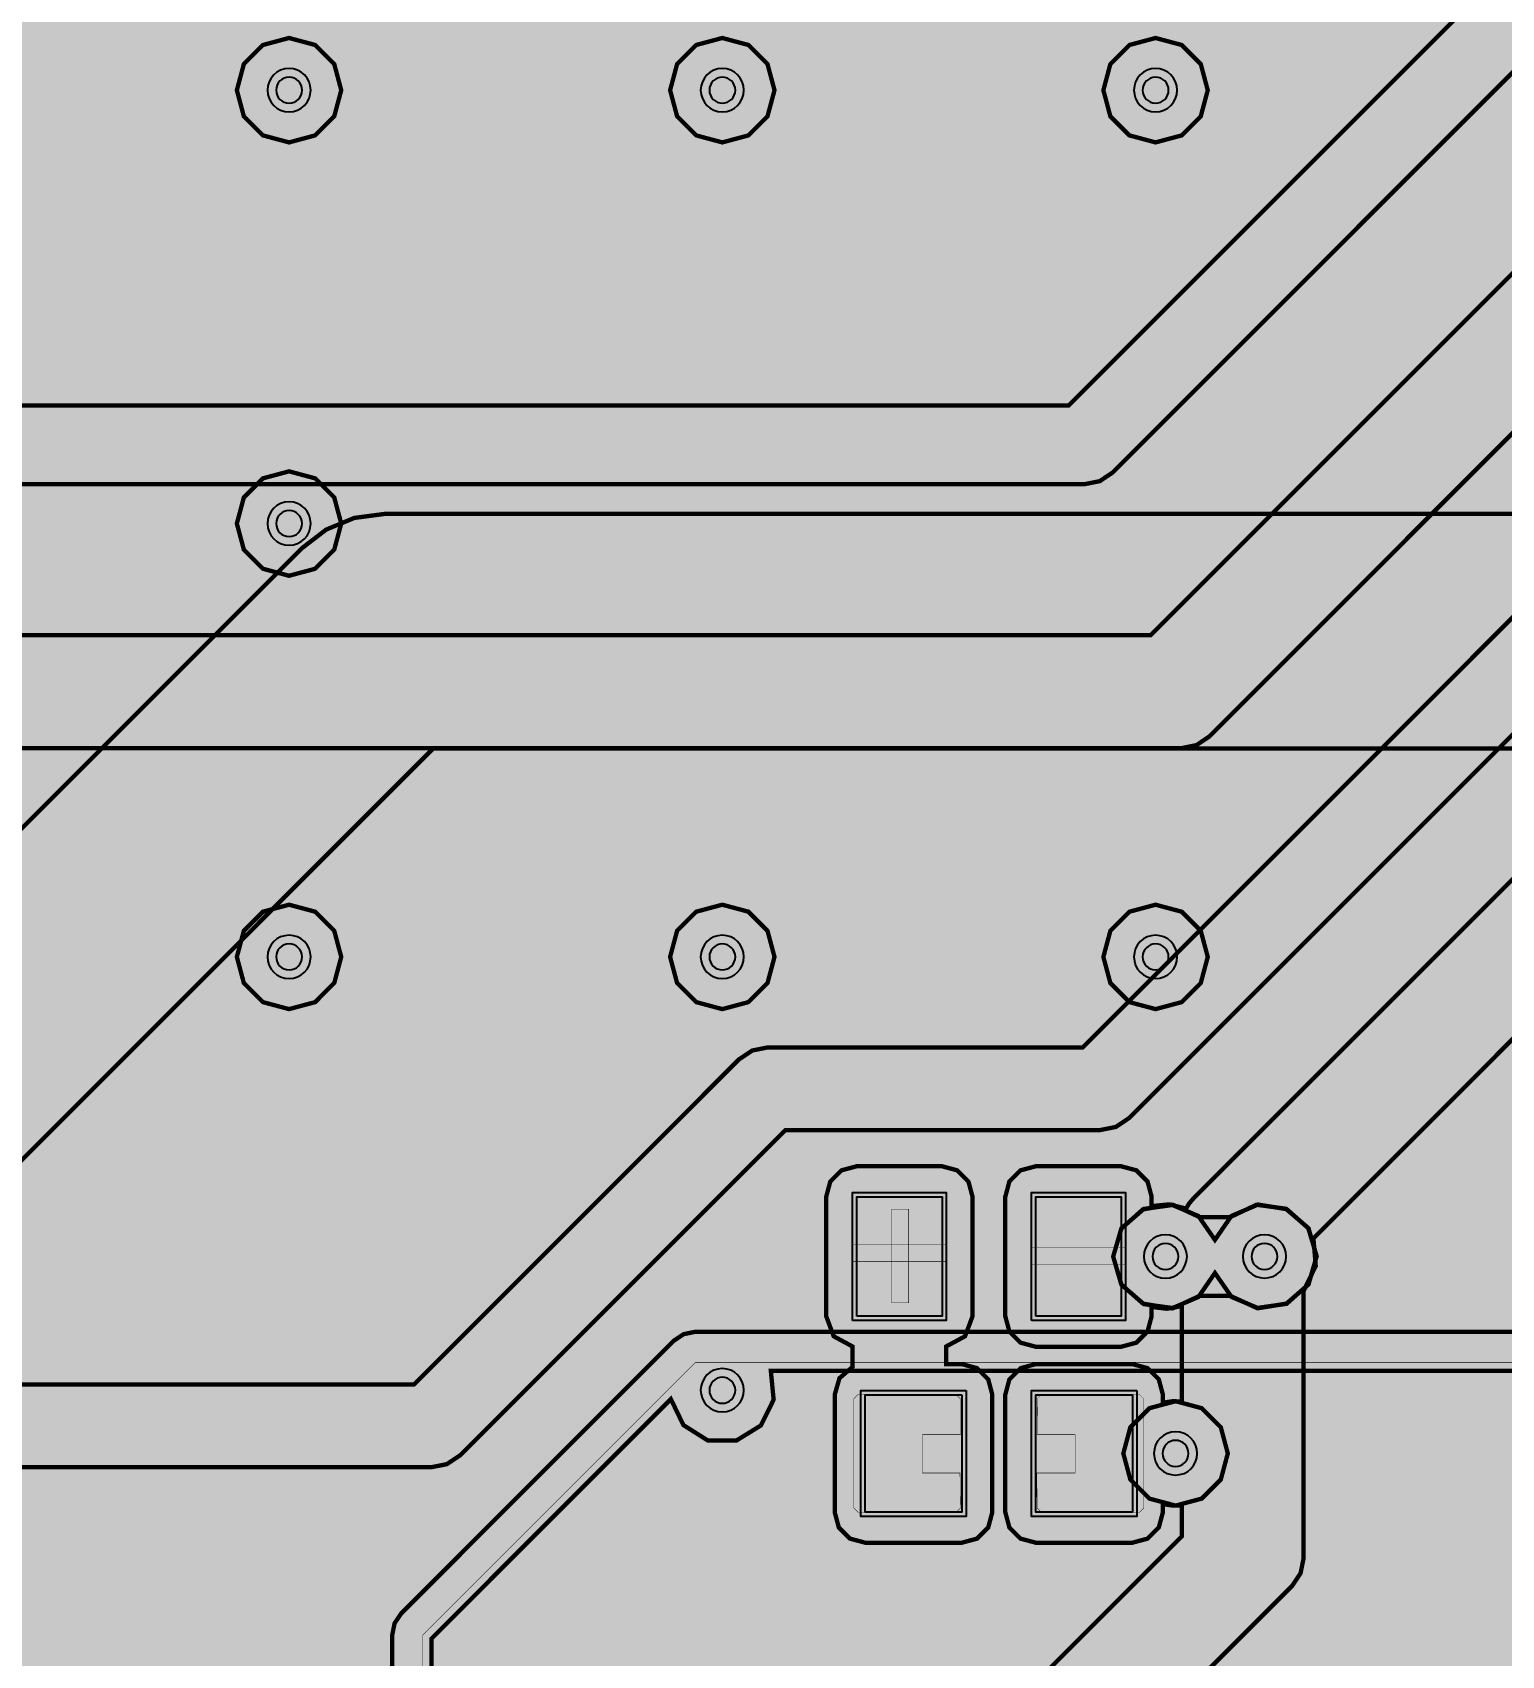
# Model space of a CAD drawing. Header units: millimetres. Extents: x -61 to 56, y -72 to 70.
# Drawn here: x -32.33 to -15.11, y -29.69 to -10.67 of the extents above; entities that cross this region are included whole.
import ezdxf

# ---------------------------------------------------------------- set-up
doc = ezdxf.new("R2010")
doc.units = ezdxf.units.MM
doc.header["$MEASUREMENT"] = 0
for name, color, linetype, true_color in [('02GND', 7, 'Continuous', 0x999966), ('03POWER', 7, 'Continuous', 0x008000), ('Bottom-Layer', 7, 'Continuous', 0x0000ff), ('Document-Layer', 7, 'Continuous', 0xffffff), ('Hole-Layer', 7, 'Continuous', 0x222222), ('Multi-Layer', 7, 'Continuous', 0xc0c0c0), ('Top-Layer', 7, 'Continuous', 0xff0000), ('Top-Paste-Mask-Layer', 7, 'Continuous', 0x808080), ('Top-Silkscreen-Layer', 7, 'Continuous', 0xffcc00), ('Top-Solder-Mask-Layer', 7, 'Continuous', 0x800080)]:
    doc.layers.add(name, color=color, linetype=linetype, true_color=true_color)

msp = doc.modelspace()

# ---------------------------------------------------------------- hatches: boundary and pattern name
at = {"layer": '02GND'}
for points in [[(-49.642, 52.153), (49.642, 52.153), (49.642, -62.142), (-49.642, -62.142)], [(-19.659, -25.015), (-19.564, -25.342), (-19.308, -25.567), (-18.972, -25.622), (-18.659, -25.488), (-18.466, -25.207), (-18.272, -25.487), (-17.958, -25.62), (-17.622, -25.565), (-17.368, -25.339), (-17.273, -25.012), (-17.368, -24.685), (-17.624, -24.459), (-17.96, -24.405), (-18.273, -24.539), (-18.466, -24.819), (-18.66, -24.539), (-18.974, -24.406), (-19.31, -24.461), (-19.564, -24.688)], [(-19.54, -27.322), (-19.458, -27.628), (-19.234, -27.852), (-18.927, -27.934), (-18.621, -27.852), (-18.397, -27.628), (-18.315, -27.322), (-18.397, -27.016), (-18.621, -26.792), (-18.927, -26.71), (-19.234, -26.792), (-19.458, -27.016)]]:
    msp.add_hatch(color=256, dxfattribs=at).paths.add_polyline_path(points)
at = {"layer": '03POWER'}
for points in [[(48.499, -56.042), (48.581, -56.348), (48.806, -56.572), (49.112, -56.654), (49.418, -56.571), (49.642, -56.346), (49.642, -62.142), (44.192, -62.142), (44.393, -61.957), (44.493, -61.703), (44.472, -61.43), (45.189, -61.704), (45.95, -61.804), (46.713, -61.727), (47.438, -61.475), (48.085, -61.064), (48.62, -60.514), (49.014, -59.855), (49.245, -59.123), (49.302, -58.358), (49.18, -57.601), (48.887, -56.892), (48.438, -56.269), (47.858, -55.767), (47.177, -55.412), (46.434, -55.224), (45.666, -55.212), (44.917, -55.378), (44.226, -55.712), (43.631, -56.196), (43.164, -56.805), (42.849, -57.504), (42.704, -58.258), (42.737, -59.024), (42.946, -59.763), (43.32, -60.433), (43.838, -60.999), (-43.362, -60.999), (-43.621, -61.056), (-43.831, -61.218), (-43.953, -61.453), (-43.964, -61.718), (-43.863, -61.963), (-43.667, -62.142), (-49.642, -62.142), (-49.642, -56.582), (-49.433, -56.797), (-49.148, -56.888), (-48.853, -56.832), (-49.162, -57.541), (-49.298, -58.303), (-49.253, -59.075), (-49.03, -59.816), (-48.641, -60.484), (-48.107, -61.044), (-47.458, -61.464), (-46.728, -61.722), (-45.959, -61.803), (-45.192, -61.703), (-44.469, -61.428), (-43.83, -60.992), (-43.31, -60.419), (-42.937, -59.741), (-42.732, -58.995), (-42.707, -58.222), (-42.861, -57.464), (-43.188, -56.763), (-43.668, -56.157), (-44.277, -55.679), (-44.979, -55.356), (-45.738, -55.205), (-46.511, -55.234), (-47.256, -55.443), (-47.932, -55.818), (-48.502, -56.341), (-48.5, -56.309), (-48.499, -56.277), (-48.499, 51.315), (-19.403, 51.315), (-19.629, 51.144), (-19.755, 50.889), (-19.751, 50.604), (-19.619, 50.352), (-19.388, 50.187), (-19.658, 49.977), (-19.773, 49.655), (-19.698, 49.322), (-19.455, 49.081), (-19.684, 48.858), (-19.769, 48.551), (-19.689, 48.242), (-19.463, 48.016), (-19.155, 47.934), (-18.847, 48.018), (-18.624, 48.246), (-18.545, 48.556), (-18.633, 48.863), (-18.864, 49.083), (-18.625, 49.324), (-18.551, 49.655), (-18.665, 49.975), (-18.931, 50.185), (-18.698, 50.349), (-18.565, 50.601), (-18.56, 50.887), (-18.685, 51.143), (-18.912, 51.315), (48.426, 51.315), (48.499, 51.242)], [(22.849, 14.008), (22.931, 13.703), (23.153, 13.479), (23.457, 13.396), (23.763, 13.475), (23.763, -5.557), (23.538, -5.683), (23.384, -5.89), (23.33, -6.142), (23.384, -6.394), (23.538, -6.602), (23.763, -6.727), (23.763, -10.399), (23.491, -10.504), (23.299, -10.723), (23.23, -11.006), (23.299, -11.289), (23.491, -11.508), (23.763, -11.613), (23.763, -18.066), (15.932, -25.896), (-24.557, -25.896), (-24.694, -25.924), (-24.811, -26.001), (-28.007, -29.198), (-28.085, -29.314), (-28.112, -29.451), (-28.112, -54.99), (-28.085, -55.127), (-28.007, -55.243), (-26.976, -56.274), (-26.86, -56.352), (-26.723, -56.379), (9.142, -56.379), (9.279, -56.352), (9.395, -56.274), (10.695, -54.974), (10.772, -54.858), (10.799, -54.721), (10.799, -52.307), (11.028, -52.521), (11.331, -52.594), (11.632, -52.508), (11.85, -52.284), (11.93, -51.982), (11.85, -51.68), (11.632, -51.456), (11.331, -51.37), (11.028, -51.443), (10.799, -51.657), (10.799, -47.227), (10.995, -47.422), (11.255, -47.511), (11.529, -47.477), (11.76, -47.326), (11.901, -47.089), (11.924, -46.815), (12.235, -46.82), (12.508, -46.673), (12.674, -46.41), (12.689, -46.1), (12.55, -45.822), (12.293, -45.648), (11.983, -45.623), (11.701, -45.753), (11.519, -46.004), (11.484, -46.313), (11.224, -46.297), (10.981, -46.391), (10.799, -46.577), (10.799, -42.147), (11.028, -42.361), (11.331, -42.434), (11.632, -42.348), (11.85, -42.124), (11.93, -41.822), (11.85, -41.52), (11.632, -41.296), (11.331, -41.21), (11.028, -41.283), (10.799, -41.497), (10.799, -38.045), (11.003, -37.842), (11.303, -37.861), (11.576, -37.736), (11.756, -37.495), (11.8, -37.198), (21.07, -37.198), (21.334, -37.337), (21.633, -37.334), (21.895, -37.19), (21.992, -37.155), (22.076, -37.093), (32.363, -26.806), (32.441, -26.689), (32.468, -26.552), (32.468, -1.1), (32.789, -1.031), (33.029, -0.805), (33.117, -0.489), (33.029, -0.172), (32.789, 0.054), (32.468, 0.122), (32.468, 3.331), (32.469, 3.354), (32.47, 3.377), (32.469, 3.4), (32.468, 3.422), (32.468, 16.054), (32.441, 16.191), (32.363, 16.308), (30.904, 17.766), (31.094, 18.043), (31.109, 18.378), (30.946, 18.671), (30.652, 18.834), (30.317, 18.817), (30.041, 18.627), (29.934, 18.688), (29.813, 18.709), (26.824, 18.709), (27.107, 18.822), (27.3, 19.057), (27.357, 19.356), (27.262, 19.645), (27.04, 19.853), (26.746, 19.928), (26.451, 19.853), (26.229, 19.645), (26.135, 19.356), (26.191, 19.057), (26.385, 18.822), (26.667, 18.709), (26.105, 18.709), (25.968, 18.682), (25.852, 18.604), (23.868, 16.62), (23.79, 16.504), (23.763, 16.367), (23.763, 14.541), (23.457, 14.62), (23.153, 14.537), (22.931, 14.313)], [(-27.652, -29.493), (-24.845, -26.686), (-24.698, -26.99), (-24.413, -27.17), (-24.076, -27.171), (-23.789, -26.994), (-23.64, -26.692), (-23.673, -26.356), (-14.651, -26.356), (-14.69, -26.649), (-14.588, -26.926), (-14.368, -27.123), (-14.082, -27.194), (-13.795, -27.123), (-13.575, -26.926), (-13.473, -26.649), (-13.513, -26.356), (-4.491, -26.356), (-4.53, -26.649), (-4.428, -26.926), (-4.208, -27.123), (-3.922, -27.194), (-3.635, -27.123), (-3.415, -26.926), (-3.313, -26.649), (-3.353, -26.356), (0.589, -26.356), (0.55, -26.649), (0.652, -26.926), (0.872, -27.123), (1.158, -27.194), (1.445, -27.123), (1.665, -26.926), (1.767, -26.649), (1.727, -26.356), (10.749, -26.356), (10.71, -26.649), (10.812, -26.926), (11.032, -27.123), (11.318, -27.194), (11.605, -27.123), (11.825, -26.926), (11.927, -26.649), (11.887, -26.356), (16.081, -26.356), (16.12, -26.348), (16.153, -26.326), (20.875, -21.604), (21.016, -21.903), (21.292, -22.085), (21.623, -22.097), (21.911, -21.935), (22.073, -21.646), (22.061, -21.316), (21.88, -21.04), (21.581, -20.898), (24.193, -18.286), (24.215, -18.253), (24.223, -18.214), (24.223, -11.485), (24.393, -11.272), (24.454, -11.006), (24.393, -10.74), (24.223, -10.527), (24.223, -6.686), (24.465, -6.461), (24.554, -6.142), (24.465, -5.824), (24.223, -5.598), (24.223, 16.325), (26.147, 18.249), (29.771, 18.249), (29.916, 18.105), (30.08, 17.805), (30.38, 17.64), (32.008, 16.012), (32.008, 14.546), (31.729, 14.664), (31.427, 14.633), (31.177, 14.461), (31.04, 14.19), (30.75, 14.208), (30.484, 14.091), (30.302, 13.864), (30.246, 13.578), (30.327, 13.299), (30.529, 13.089), (30.805, 12.996), (31.092, 13.04), (31.327, 13.213), (31.455, 13.474), (31.743, 13.455), (32.008, 13.571), (32.008, 9.466), (31.696, 9.588), (31.366, 9.526), (31.118, 9.301), (31.026, 8.978), (31.118, 8.656), (31.366, 8.43), (31.696, 8.369), (32.008, 8.49), (32.008, 3.97), (31.732, 3.976), (31.482, 3.86), (31.308, 3.646), (31.245, 3.377), (31.308, 3.108), (31.482, 2.894), (31.732, 2.778), (32.008, 2.783), (32.008, -0.131), (31.922, -0.301), (31.893, -0.489), (31.922, -0.676), (32.008, -0.846), (32.008, -10.854), (31.696, -10.732), (31.366, -10.794), (31.118, -11.019), (31.026, -11.342), (31.118, -11.664), (31.366, -11.89), (31.696, -11.951), (32.008, -11.83), (32.008, -15.934), (31.696, -15.812), (31.366, -15.874), (31.118, -16.099), (31.026, -16.422), (31.118, -16.744), (31.366, -16.97), (31.696, -17.031), (32.008, -16.91), (32.008, -26.094), (31.693, -25.972), (31.361, -26.036), (31.114, -26.267), (31.026, -26.593), (31.125, -26.916), (31.381, -27.137), (22.034, -36.485), (21.822, -36.236), (21.513, -36.131), (21.193, -36.2), (20.955, -36.424), (20.866, -36.738), (11.512, -36.738), (11.263, -36.651), (11, -36.678), (10.773, -36.812), (10.623, -37.03), (10.58, -37.29), (10.649, -37.545), (10.369, -37.825), (10.347, -37.858), (10.34, -37.897), (10.34, -54.679), (9.1, -55.919), (-26.681, -55.919), (-27.652, -54.948)], [(-29.934, -11.342), (-29.852, -11.648), (-29.628, -11.872), (-29.322, -11.954), (-29.016, -11.872), (-28.792, -11.648), (-28.71, -11.342), (-28.792, -11.036), (-29.016, -10.812), (-29.322, -10.73), (-29.628, -10.812), (-29.852, -11.036)], [(-24.854, -11.342), (-24.772, -11.648), (-24.548, -11.872), (-24.242, -11.954), (-23.936, -11.872), (-23.712, -11.648), (-23.63, -11.342), (-23.712, -11.036), (-23.936, -10.812), (-24.242, -10.73), (-24.548, -10.812), (-24.772, -11.036)], [(-19.774, -11.342), (-19.692, -11.648), (-19.468, -11.872), (-19.162, -11.954), (-18.856, -11.872), (-18.632, -11.648), (-18.55, -11.342), (-18.632, -11.036), (-18.856, -10.812), (-19.162, -10.73), (-19.468, -10.812), (-19.692, -11.036)], [(-29.934, -16.422), (-29.852, -16.728), (-29.628, -16.952), (-29.322, -17.034), (-29.016, -16.952), (-28.792, -16.728), (-28.71, -16.422), (-28.792, -16.116), (-29.016, -15.892), (-29.322, -15.81), (-29.628, -15.892), (-29.852, -16.116)], [(-29.934, -21.502), (-29.852, -21.808), (-29.628, -22.032), (-29.322, -22.114), (-29.016, -22.032), (-28.792, -21.808), (-28.71, -21.502), (-28.792, -21.196), (-29.016, -20.972), (-29.322, -20.89), (-29.628, -20.972), (-29.852, -21.196)], [(-24.854, -21.502), (-24.772, -21.808), (-24.548, -22.032), (-24.242, -22.114), (-23.936, -22.032), (-23.712, -21.808), (-23.63, -21.502), (-23.712, -21.196), (-23.936, -20.972), (-24.242, -20.89), (-24.548, -20.972), (-24.772, -21.196)], [(-19.774, -21.502), (-19.692, -21.808), (-19.468, -22.032), (-19.162, -22.114), (-18.856, -22.032), (-18.632, -21.808), (-18.55, -21.502), (-18.632, -21.196), (-18.856, -20.972), (-19.162, -20.89), (-19.468, -20.972), (-19.692, -21.196)], [(-19.659, -25.015), (-19.564, -25.342), (-19.308, -25.567), (-18.972, -25.622), (-18.659, -25.488), (-18.466, -25.207), (-18.272, -25.487), (-17.958, -25.62), (-17.622, -25.565), (-17.368, -25.339), (-17.273, -25.012), (-17.368, -24.685), (-17.624, -24.459), (-17.96, -24.405), (-18.273, -24.539), (-18.466, -24.819), (-18.66, -24.539), (-18.974, -24.406), (-19.31, -24.461), (-19.564, -24.688)]]:
    msp.add_hatch(color=256, dxfattribs=at).paths.add_polyline_path(points)
at = {"layer": 'Bottom-Layer'}
for points in [[(-49.642, -62.142), (-49.642, 52.153), (49.642, 52.153), (49.642, -62.142)], [(-35.586, -23.126), (-40.612, -23.126), (-41.097, -23.042), (-41.581, -23.124), (-42.011, -23.362), (-42.338, -23.729), (-42.524, -24.184), (-42.541, -24.157), (-42.559, -24.132), (-42.441, -23.865), (-42.46, -23.574), (-42.611, -23.325), (-42.861, -23.174), (-43.152, -23.155), (-43.418, -23.273), (-43.685, -23.155), (-43.976, -23.174), (-44.225, -23.325), (-44.376, -23.574), (-44.395, -23.865), (-44.277, -24.132), (-44.39, -24.373), (-44.39, -24.639), (-44.277, -24.88), (-44.395, -25.147), (-44.376, -25.438), (-44.225, -25.687), (-43.976, -25.838), (-43.685, -25.857), (-43.418, -25.739), (-43.152, -25.857), (-42.861, -25.838), (-42.611, -25.687), (-42.46, -25.438), (-42.441, -25.147), (-42.559, -24.88), (-42.54, -24.853), (-42.522, -24.825), (-42.334, -25.277), (-42.007, -25.642), (-41.578, -25.878), (-41.095, -25.958), (-40.612, -25.874), (-35.017, -25.874), (-34.661, -25.827), (-34.33, -25.69), (-34.045, -25.472), (-27.631, -19.058), (28.655, -19.058), (33.989, -24.392), (34.273, -24.61), (34.605, -24.747), (34.96, -24.794), (42.487, -24.794), (42.618, -24.964), (42.823, -25.028), (45.323, -25.028), (45.502, -24.98), (45.633, -24.849), (45.681, -24.67), (45.681, -22.17), (45.633, -21.991), (45.502, -21.86), (45.323, -21.812), (42.823, -21.812), (42.618, -21.876), (42.487, -22.046), (35.53, -22.046), (30.196, -16.712), (29.911, -16.493), (29.58, -16.356), (29.224, -16.309), (-28.2, -16.309), (-28.556, -16.356), (-28.887, -16.493), (-29.172, -16.712)], [(-19.659, -25.014), (-19.561, -25.346), (-19.299, -25.572), (-18.956, -25.619), (-18.642, -25.474), (-18.288, -25.474), (-17.973, -25.618), (-17.631, -25.569), (-17.37, -25.343), (-17.273, -25.01), (-17.372, -24.679), (-17.635, -24.454), (-17.978, -24.407), (-18.291, -24.554), (-18.642, -24.554), (-18.956, -24.409), (-19.299, -24.456), (-19.561, -24.682)], [(-19.54, -27.322), (-19.458, -27.628), (-19.234, -27.852), (-18.927, -27.934), (-18.621, -27.852), (-18.397, -27.628), (-18.315, -27.322), (-18.397, -27.016), (-18.621, -26.792), (-18.927, -26.71), (-19.234, -26.792), (-19.458, -27.016)]]:
    msp.add_hatch(color=256, dxfattribs=at).paths.add_polyline_path(points)
at = {"layer": 'Document-Layer'}
for points in [[(-22.057, -24.458), (-22.057, -25.558), (-22.257, -25.558), (-22.257, -24.458)], [(-22.057, -24.458), (-22.057, -25.558), (-22.257, -25.558), (-22.257, -24.458)], [(-21.61, -25.074), (-22.71, -25.074), (-22.71, -24.874), (-21.61, -24.874)], [(-21.61, -25.074), (-22.71, -25.074), (-22.71, -24.874), (-21.61, -24.874)], [(-20.622, -24.905), (-19.522, -24.905), (-19.522, -25.105), (-20.622, -25.105)], [(-20.622, -24.905), (-19.522, -24.905), (-19.522, -25.105), (-20.622, -25.105)]]:
    msp.add_hatch(color=256, dxfattribs=at).paths.add_polyline_path(points)
at = {"layer": 'Top-Layer'}
for points in [[(-49.642, -62.142), (-49.642, 52.153), (49.642, 52.153), (49.642, -62.142)], [(-4.334, -7.928), (-8.217, -11.81), (-13.109, -11.81), (-13.285, -11.845), (-13.434, -11.945), (-19.218, -17.729), (-40.879, -17.729), (-41.055, -17.764), (-41.204, -17.864), (-42.725, -19.385), (-43.188, -19.292), (-43.651, -19.383), (-44.043, -19.645), (-44.306, -20.037), (-44.398, -20.499), (-44.306, -20.962), (-44.044, -21.354), (-43.652, -21.616), (-43.189, -21.708), (-42.727, -21.616), (-42.335, -21.353), (-42.073, -20.961), (-41.982, -20.498), (-42.075, -20.035), (-40.689, -18.649), (-39.449, -18.649), (-40.185, -19.385), (-40.648, -19.292), (-41.111, -19.383), (-41.503, -19.645), (-41.766, -20.037), (-41.858, -20.499), (-41.766, -20.962), (-41.504, -21.354), (-41.112, -21.616), (-40.649, -21.708), (-40.187, -21.616), (-39.795, -21.353), (-39.533, -20.961), (-39.442, -20.498), (-39.535, -20.035), (-39.318, -19.818), (-39.318, -21.35), (-39.27, -21.529), (-39.139, -21.66), (-38.96, -21.708), (-37.26, -21.708), (-37.081, -21.66), (-36.95, -21.529), (-36.902, -21.35), (-36.902, -19.65), (-36.95, -19.471), (-37.081, -19.34), (-37.26, -19.292), (-38.792, -19.292), (-38.555, -19.055), (-18.859, -19.055), (-18.683, -19.02), (-18.534, -18.92), (-12.75, -13.136), (-7.858, -13.136), (-7.682, -13.101), (-7.533, -13.002), (-3.143, -8.611), (-3.043, -8.462), (-3.008, -8.286), (-3.008, 8.982), (-2.737, 9.165), (-2.598, 9.461), (-2.632, 9.786), (-2.829, 10.048), (-3.132, 10.171), (-3.456, 10.12), (-3.706, 9.91), (-3.813, 9.6), (-3.821, 9.591), (-3.829, 9.581), (-4.156, 9.666), (-4.478, 9.565), (-4.697, 9.308), (-4.747, 8.975), (-4.612, 8.665), (-4.334, 8.474)], [(-5.587, -5.908), (-9.574, -9.895), (-14.847, -9.895), (-15.022, -9.93), (-15.172, -10.029), (-20.182, -15.04), (-32.737, -15.04), (-32.737, -14.795), (-32.785, -14.616), (-32.916, -14.485), (-33.095, -14.437), (-34.445, -14.437), (-34.624, -14.485), (-34.755, -14.616), (-34.803, -14.795), (-34.803, -15.015), (-34.945, -15.015), (-34.945, -14.934), (-34.993, -14.755), (-35.124, -14.624), (-35.304, -14.576), (-36.681, -14.576), (-36.86, -14.624), (-36.991, -14.755), (-37.039, -14.934), (-37.039, -15.015), (-37.18, -15.015), (-37.18, -14.934), (-37.228, -14.755), (-37.359, -14.624), (-37.539, -14.576), (-38.916, -14.576), (-39.095, -14.624), (-39.226, -14.755), (-39.274, -14.934), (-39.274, -16.066), (-39.226, -16.245), (-39.095, -16.376), (-38.916, -16.424), (-37.539, -16.424), (-37.359, -16.376), (-37.228, -16.245), (-37.18, -16.066), (-37.18, -15.985), (-37.039, -15.985), (-37.039, -16.066), (-36.991, -16.245), (-36.86, -16.376), (-36.681, -16.424), (-35.304, -16.424), (-35.124, -16.376), (-34.993, -16.245), (-34.945, -16.066), (-34.945, -15.985), (-34.803, -15.985), (-34.803, -16.205), (-34.755, -16.384), (-34.624, -16.515), (-34.445, -16.563), (-33.095, -16.563), (-32.916, -16.515), (-32.785, -16.384), (-32.737, -16.205), (-32.737, -15.96), (-19.992, -15.96), (-19.816, -15.925), (-19.667, -15.825), (-14.656, -10.814), (-9.383, -10.814), (-9.207, -10.779), (-9.058, -10.68), (-4.802, -6.424), (-4.703, -6.275), (-4.668, -6.099), (-4.668, 2.245), (-4.522, 2.559), (-4.57, 2.901), (-4.795, 3.164), (-5.127, 3.261), (-5.459, 3.164), (-5.685, 2.901), (-5.733, 2.559), (-5.587, 2.245)], [(-2.332, -9.823), (-6.616, -14.107), (-11.359, -14.107), (-11.544, -14.144), (-11.702, -14.249), (-20.015, -22.562), (-23.704, -22.562), (-23.89, -22.599), (-24.047, -22.704), (-27.858, -26.515), (-32.964, -26.515), (-32.964, -26.295), (-33.012, -26.116), (-33.143, -25.985), (-33.322, -25.937), (-34.672, -25.937), (-34.851, -25.985), (-34.982, -26.116), (-35.03, -26.295), (-35.03, -26.515), (-35.171, -26.515), (-35.171, -26.434), (-35.219, -26.255), (-35.35, -26.124), (-35.53, -26.076), (-36.907, -26.076), (-37.086, -26.124), (-37.217, -26.255), (-37.265, -26.434), (-37.265, -27.566), (-37.217, -27.745), (-37.086, -27.876), (-36.907, -27.924), (-35.53, -27.924), (-35.35, -27.876), (-35.219, -27.745), (-35.171, -27.566), (-35.171, -27.485), (-35.03, -27.485), (-35.03, -27.705), (-34.982, -27.884), (-34.851, -28.015), (-34.672, -28.063), (-33.322, -28.063), (-33.143, -28.015), (-33.012, -27.884), (-32.964, -27.705), (-32.964, -27.485), (-27.657, -27.485), (-27.471, -27.448), (-27.314, -27.343), (-23.503, -23.532), (-19.814, -23.532), (-19.628, -23.495), (-19.471, -23.39), (-11.158, -15.077), (-6.415, -15.077), (-6.229, -15.04), (-6.072, -14.935), (-1.504, -10.367), (-1.399, -10.209), (-1.362, -10.024), (-1.362, 0.908), (-0.228, 2.042), (0.08, 2.176), (0.272, 2.452), (0.289, 2.788), (0.125, 3.082), (-0.169, 3.245), (-0.505, 3.229), (-0.781, 3.037), (-0.915, 2.728), (-2.19, 1.452), (-2.295, 1.295), (-2.332, 1.109)], [(-24.969, -34.408), (-25.026, -34.478), (-25.069, -34.557), (-25.236, -34.78), (-25.296, -35.052), (-25.296, -36.264), (-25.221, -36.568), (-25.012, -36.802), (-24.719, -36.912), (-24.408, -36.872), (-24.151, -36.691), (-24.009, -36.412), (-23.866, -36.691), (-23.61, -36.872), (-23.299, -36.912), (-23.005, -36.802), (-22.797, -36.568), (-22.722, -36.264), (-22.722, -35.052), (-22.748, -34.868), (-22.825, -34.699), (-22.825, -34.67), (-22.763, -34.357), (-22.867, -34.056), (-23.108, -33.847), (-21.294, -32.033), (-21.294, -34.589), (-21.436, -34.801), (-21.486, -35.052), (-21.486, -36.264), (-21.399, -36.59), (-21.16, -36.829), (-20.834, -36.916), (-20.508, -36.829), (-20.269, -36.59), (-20.182, -36.264), (-20.182, -35.631), (-19.975, -35.486), (-19.901, -35.246), (-19.99, -35.01), (-20.205, -34.879), (-20.271, -34.723), (-20.374, -34.589), (-20.374, -31.688), (-17.56, -28.874), (-17.461, -28.725), (-17.426, -28.549), (-17.426, -25.417), (-17.284, -25.125), (-17.311, -24.801), (-9.613, -17.103), (-4.711, -17.103), (-4.536, -17.068), (-4.386, -16.968), (0.69, -11.892), (0.789, -11.743), (0.824, -11.567), (0.824, -0.235), (1.063, -0.088), (1.211, 0.149), (1.237, 0.428), (1.137, 0.69), (0.93, 0.879), (0.661, 0.957), (0.386, 0.906), (0.161, 0.739), (-0.063, 0.906), (-0.338, 0.957), (-0.607, 0.879), (-0.814, 0.69), (-0.914, 0.428), (-0.888, 0.149), (-0.74, -0.088), (-0.501, -0.235), (-0.501, -11.208), (-5.07, -15.777), (-9.972, -15.777), (-10.147, -15.812), (-10.297, -15.912), (-18.718, -24.333), (-18.766, -24.389), (-18.804, -24.452), (-19.003, -24.403), (-19.208, -24.423), (-19.208, -24.314), (-19.256, -24.135), (-19.387, -24.004), (-19.566, -23.956), (-20.566, -23.956), (-20.745, -24.004), (-20.876, -24.135), (-20.924, -24.314), (-20.924, -25.714), (-20.876, -25.893), (-20.745, -26.024), (-20.566, -26.072), (-19.566, -26.072), (-19.387, -26.024), (-19.256, -25.893), (-19.208, -25.714), (-19.208, -25.605), (-19.029, -25.626), (-18.853, -25.595), (-18.853, -26.714), (-18.965, -26.711), (-19.076, -26.728), (-19.076, -26.634), (-19.124, -26.454), (-19.255, -26.323), (-19.434, -26.275), (-20.566, -26.275), (-20.745, -26.323), (-20.876, -26.454), (-20.924, -26.634), (-20.924, -28.011), (-20.876, -28.19), (-20.745, -28.321), (-20.566, -28.369), (-19.434, -28.369), (-19.255, -28.321), (-19.124, -28.19), (-19.076, -28.011), (-19.076, -27.916), (-18.965, -27.933), (-18.853, -27.93), (-18.853, -28.292)], [(-22.924, -26.634), (-22.924, -28.011), (-22.876, -28.19), (-22.745, -28.321), (-22.566, -28.369), (-21.434, -28.369), (-21.255, -28.321), (-21.124, -28.19), (-21.076, -28.011), (-21.076, -26.634), (-21.124, -26.454), (-21.255, -26.323), (-21.434, -26.275), (-21.618, -26.275), (-21.618, -26.069), (-21.396, -25.949), (-21.308, -25.714), (-21.308, -24.314), (-21.356, -24.135), (-21.487, -24.004), (-21.666, -23.956), (-22.666, -23.956), (-22.845, -24.004), (-22.976, -24.135), (-23.024, -24.314), (-23.024, -25.714), (-22.936, -25.949), (-22.715, -26.069), (-22.715, -26.308), (-22.868, -26.44)], [(-22.666, -25.714), (-22.666, -24.314), (-21.666, -24.314), (-21.666, -25.714)], [(-20.566, -25.714), (-20.566, -24.314), (-19.566, -24.314), (-19.566, -25.714)], [(-21.434, -26.634), (-21.434, -28.011), (-22.566, -28.011), (-22.566, -26.634)], [(-19.434, -26.634), (-19.434, -28.011), (-20.566, -28.011), (-20.566, -26.634)]]:
    msp.add_hatch(color=256, dxfattribs=at).paths.add_polyline_path(points)
at = {"layer": 'Top-Paste-Mask-Layer'}
for points in [[(-22.666, -25.714), (-22.666, -24.314), (-21.666, -24.314), (-21.666, -25.714)], [(-20.566, -25.714), (-20.566, -24.314), (-19.566, -24.314), (-19.566, -25.714)], [(-21.45, -26.682), (-21.45, -27.102), (-21.895, -27.102), (-21.895, -27.552), (-21.455, -27.552), (-21.45, -27.962), (-21.5, -28.012), (-22.65, -28.012), (-22.7, -27.962), (-22.7, -26.682), (-22.65, -26.632), (-21.5, -26.632)], [(-21.45, -26.682), (-21.45, -27.102), (-21.895, -27.102), (-21.895, -27.552), (-21.455, -27.552), (-21.45, -27.962), (-21.5, -28.012), (-22.65, -28.012), (-22.7, -27.962), (-22.7, -26.682), (-22.65, -26.632), (-21.5, -26.632)], [(-19.3, -26.682), (-19.3, -27.962), (-19.35, -28.012), (-20.5, -28.012), (-20.55, -27.962), (-20.555, -27.552), (-20.105, -27.552), (-20.105, -27.102), (-20.545, -27.102), (-20.55, -26.682), (-20.5, -26.632), (-19.35, -26.632)], [(-19.3, -26.682), (-19.3, -27.962), (-19.35, -28.012), (-20.5, -28.012), (-20.55, -27.962), (-20.555, -27.552), (-20.105, -27.552), (-20.105, -27.102), (-20.545, -27.102), (-20.55, -26.682), (-20.5, -26.632), (-19.35, -26.632)]]:
    msp.add_hatch(color=256, dxfattribs=at).paths.add_polyline_path(points)
at = {"layer": 'Top-Solder-Mask-Layer'}
for points in [[(-22.717, -25.765), (-22.717, -24.263), (-21.616, -24.263), (-21.616, -25.765)], [(-20.617, -25.765), (-20.617, -24.263), (-19.515, -24.263), (-19.515, -25.765)], [(-21.383, -26.583), (-21.383, -28.061), (-22.617, -28.061), (-22.617, -26.583)], [(-19.383, -26.583), (-19.383, -28.061), (-20.617, -28.061), (-20.617, -26.583)]]:
    msp.add_hatch(color=256, dxfattribs=at).paths.add_polyline_path(points)

# ---------------------------------------------------------------- linework, layer by layer
at = {"layer": '02GND', "const_width": 0.0508}
for points in [[(-19.659, -25.015), (-19.564, -25.342), (-19.308, -25.567), (-18.972, -25.622), (-18.659, -25.488), (-18.466, -25.207), (-18.272, -25.487), (-17.958, -25.62), (-17.622, -25.565), (-17.368, -25.339), (-17.273, -25.012), (-17.368, -24.685), (-17.624, -24.459), (-17.96, -24.405), (-18.273, -24.539), (-18.466, -24.819), (-18.66, -24.539), (-18.974, -24.406), (-19.31, -24.461), (-19.564, -24.688)], [(-19.54, -27.322), (-19.458, -27.628), (-19.234, -27.852), (-18.927, -27.934), (-18.621, -27.852), (-18.397, -27.628), (-18.315, -27.322), (-18.397, -27.016), (-18.621, -26.792), (-18.927, -26.71), (-19.234, -26.792), (-19.458, -27.016)]]:
    msp.add_lwpolyline(points, close=True, dxfattribs=at)
at = {"layer": '03POWER'}
for points, const_width in [([(-27.754, -29.451), (-24.557, -26.255), (16.081, -26.255), (24.121, -18.214), (24.121, 16.367), (26.105, 18.351), (29.813, 18.351), (32.11, 16.054), (32.11, -26.552), (21.822, -36.84), (11.498, -36.84), (10.441, -37.897), (10.441, -54.721), (9.142, -56.021), (-26.723, -56.021), (-27.754, -54.99)], 0.00508), ([(-29.934, -11.342), (-29.852, -11.648), (-29.628, -11.872), (-29.322, -11.954), (-29.016, -11.872), (-28.792, -11.648), (-28.71, -11.342), (-28.792, -11.036), (-29.016, -10.812), (-29.322, -10.73), (-29.628, -10.812), (-29.852, -11.036)], 0.0508), ([(-24.854, -11.342), (-24.772, -11.648), (-24.548, -11.872), (-24.242, -11.954), (-23.936, -11.872), (-23.712, -11.648), (-23.63, -11.342), (-23.712, -11.036), (-23.936, -10.812), (-24.242, -10.73), (-24.548, -10.812), (-24.772, -11.036)], 0.0508), ([(-19.774, -11.342), (-19.692, -11.648), (-19.468, -11.872), (-19.162, -11.954), (-18.856, -11.872), (-18.632, -11.648), (-18.55, -11.342), (-18.632, -11.036), (-18.856, -10.812), (-19.162, -10.73), (-19.468, -10.812), (-19.692, -11.036)], 0.0508), ([(-29.934, -16.422), (-29.852, -16.728), (-29.628, -16.952), (-29.322, -17.034), (-29.016, -16.952), (-28.792, -16.728), (-28.71, -16.422), (-28.792, -16.116), (-29.016, -15.892), (-29.322, -15.81), (-29.628, -15.892), (-29.852, -16.116)], 0.0508), ([(-29.934, -21.502), (-29.852, -21.808), (-29.628, -22.032), (-29.322, -22.114), (-29.016, -22.032), (-28.792, -21.808), (-28.71, -21.502), (-28.792, -21.196), (-29.016, -20.972), (-29.322, -20.89), (-29.628, -20.972), (-29.852, -21.196)], 0.0508), ([(-24.854, -21.502), (-24.772, -21.808), (-24.548, -22.032), (-24.242, -22.114), (-23.936, -22.032), (-23.712, -21.808), (-23.63, -21.502), (-23.712, -21.196), (-23.936, -20.972), (-24.242, -20.89), (-24.548, -20.972), (-24.772, -21.196)], 0.0508), ([(-19.774, -21.502), (-19.692, -21.808), (-19.468, -22.032), (-19.162, -22.114), (-18.856, -22.032), (-18.632, -21.808), (-18.55, -21.502), (-18.632, -21.196), (-18.856, -20.972), (-19.162, -20.89), (-19.468, -20.972), (-19.692, -21.196)], 0.0508), ([(-19.659, -25.015), (-19.564, -25.342), (-19.308, -25.567), (-18.972, -25.622), (-18.659, -25.488), (-18.466, -25.207), (-18.272, -25.487), (-17.958, -25.62), (-17.622, -25.565), (-17.368, -25.339), (-17.273, -25.012), (-17.368, -24.685), (-17.624, -24.459), (-17.96, -24.405), (-18.273, -24.539), (-18.466, -24.819), (-18.66, -24.539), (-18.974, -24.406), (-19.31, -24.461), (-19.564, -24.688)], 0.0508)]:
    msp.add_lwpolyline(points, close=True, dxfattribs=dict(at, const_width=const_width))
at = {"layer": '03POWER', "const_width": 0.0508}
for points in [[(15.932, -25.896), (-24.557, -25.896), (-24.694, -25.924), (-24.811, -26.001), (-28.007, -29.198), (-28.085, -29.314), (-28.112, -29.451), (-28.112, -54.99), (-28.085, -55.127), (-28.007, -55.243), (-26.976, -56.274), (-26.86, -56.352), (-26.723, -56.379), (9.142, -56.379)], [(9.1, -55.919), (-26.681, -55.919), (-27.652, -54.948), (-27.652, -29.493), (-24.845, -26.686), (-24.698, -26.99), (-24.413, -27.17), (-24.076, -27.171), (-23.789, -26.994), (-23.64, -26.692), (-23.673, -26.356), (-14.651, -26.356)]]:
    msp.add_lwpolyline(points, dxfattribs=at)
at = {"layer": 'Bottom-Layer'}
for points, const_width in [([(29.224, -16.309), (-28.2, -16.309), (-28.556, -16.356), (-28.887, -16.493), (-29.172, -16.712), (-35.586, -23.126)], 0.0508), ([(-28.2, -17.683), (-35.017, -24.5)], 2.032), ([(-28.2, -17.683), (29.224, -17.683)], 2.032), ([(-34.045, -25.472), (-27.631, -19.058), (28.655, -19.058)], 0.0508), ([(-19.047, -25.014), (-17.887, -25.014)], 0.203)]:
    msp.add_lwpolyline(points, dxfattribs=dict(at, const_width=const_width))
at = {"layer": 'Bottom-Layer', "const_width": 0.0508}
for points in [[(-19.659, -25.014), (-19.561, -25.346), (-19.299, -25.572), (-18.956, -25.619), (-18.642, -25.474), (-18.288, -25.474), (-17.973, -25.618), (-17.631, -25.569), (-17.37, -25.343), (-17.273, -25.01), (-17.372, -24.679), (-17.635, -24.454), (-17.978, -24.407), (-18.291, -24.554), (-18.642, -24.554), (-18.956, -24.409), (-19.299, -24.456), (-19.561, -24.682)], [(-19.54, -27.322), (-19.458, -27.628), (-19.234, -27.852), (-18.927, -27.934), (-18.621, -27.852), (-18.397, -27.628), (-18.315, -27.322), (-18.397, -27.016), (-18.621, -26.792), (-18.927, -26.71), (-19.234, -26.792), (-19.458, -27.016)]]:
    msp.add_lwpolyline(points, close=True, dxfattribs=at)
at = {"layer": 'Document-Layer', "const_width": 0.00508}
for points in [[(-22.057, -24.458), (-22.057, -25.558), (-22.257, -25.558), (-22.257, -24.458)], [(-22.057, -24.458), (-22.057, -25.558), (-22.257, -25.558), (-22.257, -24.458)], [(-21.61, -25.074), (-22.71, -25.074), (-22.71, -24.874), (-21.61, -24.874)], [(-21.61, -25.074), (-22.71, -25.074), (-22.71, -24.874), (-21.61, -24.874)], [(-20.622, -24.905), (-19.522, -24.905), (-19.522, -25.105), (-20.622, -25.105)], [(-20.622, -24.905), (-19.522, -24.905), (-19.522, -25.105), (-20.622, -25.105)]]:
    msp.add_lwpolyline(points, close=True, dxfattribs=at)
at = {"layer": 'Hole-Layer'}
for points in [[(-29.474, -11.342, 1), (-29.169, -11.342, 1)], [(-24.394, -11.342, 1), (-24.089, -11.342, 1)], [(-19.314, -11.342, 1), (-19.009, -11.342, 1)], [(-29.474, -16.422, 1), (-29.169, -16.422, 1)], [(-29.474, -21.502, 1), (-29.169, -21.502, 1)], [(-24.394, -21.502, 1), (-24.089, -21.502, 1)], [(-19.314, -21.502, 1), (-19.009, -21.502, 1)], [(-19.199, -25.014, 1), (-18.894, -25.014, 1)], [(-18.038, -25.013, 1), (-17.733, -25.013, 1)], [(-24.394, -26.582, 1), (-24.089, -26.582, 1)], [(-19.08, -27.322, 1), (-18.775, -27.322, 1)]]:
    msp.add_lwpolyline(points, format="xyb", close=True, dxfattribs=at)
at = {"layer": 'Multi-Layer'}
for points in [[(-29.576, -11.342, 1), (-29.068, -11.342, 1)], [(-24.496, -11.342, 1), (-23.988, -11.342, 1)], [(-19.416, -11.342, 1), (-18.908, -11.342, 1)], [(-29.576, -16.422, 1), (-29.068, -16.422, 1)], [(-29.576, -21.502, 1), (-29.068, -21.502, 1)], [(-24.496, -21.502, 1), (-23.988, -21.502, 1)], [(-19.416, -21.502, 1), (-18.908, -21.502, 1)], [(-19.301, -25.014, 1), (-18.793, -25.014, 1)], [(-18.139, -25.013, 1), (-17.631, -25.013, 1)], [(-24.496, -26.582, 1), (-23.988, -26.582, 1)], [(-19.181, -27.322, 1), (-18.673, -27.322, 1)]]:
    msp.add_lwpolyline(points, format="xyb", close=True, dxfattribs=at)
at = {"layer": 'Top-Layer'}
for points, const_width in [([(-15.172, -10.029), (-20.182, -15.04), (-32.737, -15.04)], 0.0508), ([(-19.992, -15.5), (-14.847, -10.355)], 0.203), ([(-32.737, -15.96), (-19.992, -15.96), (-19.816, -15.925), (-19.667, -15.825), (-14.656, -10.814)], 0.0508), ([(-13.434, -11.945), (-19.218, -17.729), (-40.879, -17.729)], 0.0508), ([(-19.028, -18.189), (-13.109, -12.27)], 0.203), ([(-18.859, -18.595), (-12.94, -12.676)], 0.203), ([(-38.555, -19.055), (-18.859, -19.055), (-18.683, -19.02), (-18.534, -18.92), (-12.75, -13.136)], 0.0508), ([(-11.702, -14.249), (-20.015, -22.562), (-23.704, -22.562), (-23.89, -22.599), (-24.047, -22.704), (-27.858, -26.515), (-32.964, -26.515)], 0.0508), ([(-19.814, -23.047), (-11.359, -14.592)], 0.254), ([(-32.964, -27.485), (-27.657, -27.485), (-27.471, -27.448), (-27.314, -27.343), (-23.503, -23.532), (-19.814, -23.532), (-19.628, -23.495), (-19.471, -23.39), (-11.158, -15.077)], 0.0508), ([(-33.77, -15.5), (-19.992, -15.5)], 0.203), ([(-10.297, -15.912), (-18.718, -24.333), (-18.766, -24.389), (-18.804, -24.452), (-19.003, -24.403), (-19.208, -24.423), (-19.208, -24.314), (-19.256, -24.135), (-19.387, -24.004), (-19.566, -23.956), (-20.566, -23.956), (-20.745, -24.004), (-20.876, -24.135), (-20.924, -24.314), (-20.924, -25.714), (-20.876, -25.893), (-20.745, -26.024), (-20.566, -26.072), (-19.566, -26.072), (-19.387, -26.024), (-19.256, -25.893), (-19.208, -25.714), (-19.208, -25.605), (-19.029, -25.626), (-18.853, -25.595), (-18.853, -26.714), (-18.965, -26.711), (-19.076, -26.728), (-19.076, -26.634), (-19.124, -26.454), (-19.255, -26.323), (-19.434, -26.275), (-20.566, -26.275), (-20.745, -26.323), (-20.876, -26.454), (-20.924, -26.634), (-20.924, -28.011), (-20.876, -28.19), (-20.745, -28.321), (-20.566, -28.369), (-19.434, -28.369), (-19.255, -28.321), (-19.124, -28.19), (-19.076, -28.011), (-19.076, -27.916), (-18.965, -27.933), (-18.853, -27.93), (-18.853, -28.292), (-24.969, -34.408)], 0.0508), ([(-9.972, -16.237), (-18.393, -24.658)], 0.203), ([(-9.803, -16.643), (-17.885, -24.725)], 0.203), ([(-20.374, -31.688), (-17.56, -28.874), (-17.461, -28.725), (-17.426, -28.549), (-17.426, -25.417), (-17.284, -25.125), (-17.311, -24.801), (-9.613, -17.103)], 0.0508), ([(-19.028, -18.189), (-40.879, -18.189)], 0.203), ([(-18.859, -18.595), (-38.745, -18.595)], 0.203), ([(-27.657, -27), (-23.704, -23.047)], 0.254), ([(-23.704, -23.047), (-19.814, -23.047)], 0.254), ([(-18.393, -28.482), (-18.393, -24.658)], 0.203), ([(-17.885, -25.013), (-17.885, -24.725)], 0.203), ([(-22.166, -25.014), (-22.166, -27.156)], 0.381), ([(-20.066, -25.014), (-19.047, -25.014)], 0.203), ([(-17.885, -28.549), (-17.885, -25.013)], 0.203), ([(-27.657, -27), (-33.997, -27)], 0.254), ([(-22.166, -27.156), (-22, -27.322)], 0.381), ([(-20, -27.322), (-18.927, -27.322)], 0.381), ([(-18.393, -28.482), (-24.644, -34.733)], 0.203), ([(-20.834, -31.498), (-17.885, -28.549)], 0.203)]:
    msp.add_lwpolyline(points, dxfattribs=dict(at, const_width=const_width))
at = {"layer": 'Top-Layer', "const_width": 0.0508}
msp.add_lwpolyline([(-22.924, -26.634), (-22.924, -28.011), (-22.876, -28.19), (-22.745, -28.321), (-22.566, -28.369), (-21.434, -28.369), (-21.255, -28.321), (-21.124, -28.19), (-21.076, -28.011), (-21.076, -26.634), (-21.124, -26.454), (-21.255, -26.323), (-21.434, -26.275), (-21.618, -26.275), (-21.618, -26.069), (-21.396, -25.949), (-21.308, -25.714), (-21.308, -24.314), (-21.356, -24.135), (-21.487, -24.004), (-21.666, -23.956), (-22.666, -23.956), (-22.845, -24.004), (-22.976, -24.135), (-23.024, -24.314), (-23.024, -25.714), (-22.936, -25.949), (-22.715, -26.069), (-22.715, -26.308), (-22.868, -26.44)], close=True, dxfattribs=at)
at = {"layer": 'Top-Layer'}
for points in [[(-22.666, -25.714), (-22.666, -24.314), (-21.666, -24.314), (-21.666, -25.714)], [(-20.566, -25.714), (-20.566, -24.314), (-19.566, -24.314), (-19.566, -25.714)], [(-21.434, -26.634), (-21.434, -28.011), (-22.566, -28.011), (-22.566, -26.634)], [(-19.434, -26.634), (-19.434, -28.011), (-20.566, -28.011), (-20.566, -26.634)]]:
    msp.add_lwpolyline(points, close=True, dxfattribs=at)
at = {"layer": 'Top-Paste-Mask-Layer'}
for points in [[(-22.666, -25.714), (-22.666, -24.314), (-21.666, -24.314), (-21.666, -25.714)], [(-20.566, -25.714), (-20.566, -24.314), (-19.566, -24.314), (-19.566, -25.714)]]:
    msp.add_lwpolyline(points, close=True, dxfattribs=at)
at = {"layer": 'Top-Paste-Mask-Layer', "const_width": 0.00508}
for points in [[(-21.45, -26.682), (-21.45, -27.102), (-21.895, -27.102), (-21.895, -27.552), (-21.455, -27.552), (-21.45, -27.962), (-21.5, -28.012), (-22.65, -28.012), (-22.7, -27.962), (-22.7, -26.682), (-22.65, -26.632), (-21.5, -26.632)], [(-21.45, -26.682), (-21.45, -27.102), (-21.895, -27.102), (-21.895, -27.552), (-21.455, -27.552), (-21.45, -27.962), (-21.5, -28.012), (-22.65, -28.012), (-22.7, -27.962), (-22.7, -26.682), (-22.65, -26.632), (-21.5, -26.632)], [(-19.3, -26.682), (-19.3, -27.962), (-19.35, -28.012), (-20.5, -28.012), (-20.55, -27.962), (-20.555, -27.552), (-20.105, -27.552), (-20.105, -27.102), (-20.545, -27.102), (-20.55, -26.682), (-20.5, -26.632), (-19.35, -26.632)], [(-19.3, -26.682), (-19.3, -27.962), (-19.35, -28.012), (-20.5, -28.012), (-20.55, -27.962), (-20.555, -27.552), (-20.105, -27.552), (-20.105, -27.102), (-20.545, -27.102), (-20.55, -26.682), (-20.5, -26.632), (-19.35, -26.632)]]:
    msp.add_lwpolyline(points, close=True, dxfattribs=at)
at = {"layer": 'Top-Silkscreen-Layer'}
for points, const_width in [([(-21.559, -23.997), (-23.109, -23.997)], 0.254), ([(-23.109, -23.997), (-23.109, -26.029)], 0.254), ([(-21.559, -23.997), (-23.109, -23.997)], 0.254), ([(-23.109, -23.997), (-23.109, -26.029)], 0.254), ([(-20.772, -23.971), (-19.299, -23.971)], 0.254), ([(-20.772, -23.971), (-19.299, -23.971)], 0.254), ([(-19.299, -23.971), (-18.892, -24.378)], 0.254), ([(-19.299, -23.971), (-18.892, -24.378)], 0.254), ([(-18.892, -24.378), (-18.892, -25.648)], 0.254), ([(-18.892, -24.378), (-18.892, -25.648)], 0.254), ([(-20.916, -24.914), (-21.316, -24.514)], 0.254), ([(-21.316, -25.514), (-21.316, -24.514)], 0.254), ([(-20.916, -24.914), (-21.316, -24.514)], 0.254), ([(-21.316, -25.514), (-21.316, -24.514)], 0.254), ([(-20.816, -25.014), (-20.916, -24.914)], 0.254), ([(-20.816, -25.014), (-20.916, -24.914)], 0.254), ([(-20.916, -25.114), (-20.816, -25.014)], 0.254), ([(-20.916, -25.114), (-20.816, -25.014)], 0.254), ([(-21.316, -25.514), (-20.916, -25.114)], 0.254), ([(-21.316, -25.514), (-20.916, -25.114)], 0.254), ([(-18.892, -25.648), (-19.273, -26.029)], 0.254), ([(-18.892, -25.648), (-19.273, -26.029)], 0.254), ([(-23.109, -26.029), (-21.559, -26.029)], 0.254), ([(-23.109, -26.029), (-21.559, -26.029)], 0.254), ([(-19.273, -26.029), (-20.797, -26.029)], 0.254), ([(-19.273, -26.029), (-20.797, -26.029)], 0.254), ([(-21.476, -26.405), (-22.761, -26.405)], 0.152), ([(-22.761, -26.405), (-22.761, -28.239)], 0.152), ([(-21.476, -26.405), (-22.761, -26.405)], 0.152), ([(-22.761, -26.405), (-22.761, -28.239)], 0.152), ([(-20.524, -26.405), (-19.239, -26.405)], 0.152), ([(-20.524, -26.405), (-19.239, -26.405)], 0.152), ([(-19.239, -26.405), (-19.239, -28.239)], 0.152), ([(-19.239, -26.405), (-19.239, -28.239)], 0.152), ([(-22.761, -28.239), (-21.476, -28.239)], 0.152), ([(-22.761, -28.239), (-21.476, -28.239)], 0.152), ([(-19.239, -28.239), (-20.524, -28.239)], 0.152), ([(-19.239, -28.239), (-20.524, -28.239)], 0.152)]:
    msp.add_lwpolyline(points, dxfattribs=dict(at, const_width=const_width))
at = {"layer": 'Top-Solder-Mask-Layer'}
for points in [[(-22.717, -25.765), (-22.717, -24.263), (-21.616, -24.263), (-21.616, -25.765)], [(-20.617, -25.765), (-20.617, -24.263), (-19.515, -24.263), (-19.515, -25.765)], [(-21.383, -26.583), (-21.383, -28.061), (-22.617, -28.061), (-22.617, -26.583)], [(-19.383, -26.583), (-19.383, -28.061), (-20.617, -28.061), (-20.617, -26.583)]]:
    msp.add_lwpolyline(points, close=True, dxfattribs=at)

doc.saveas('drawing.dxf')
